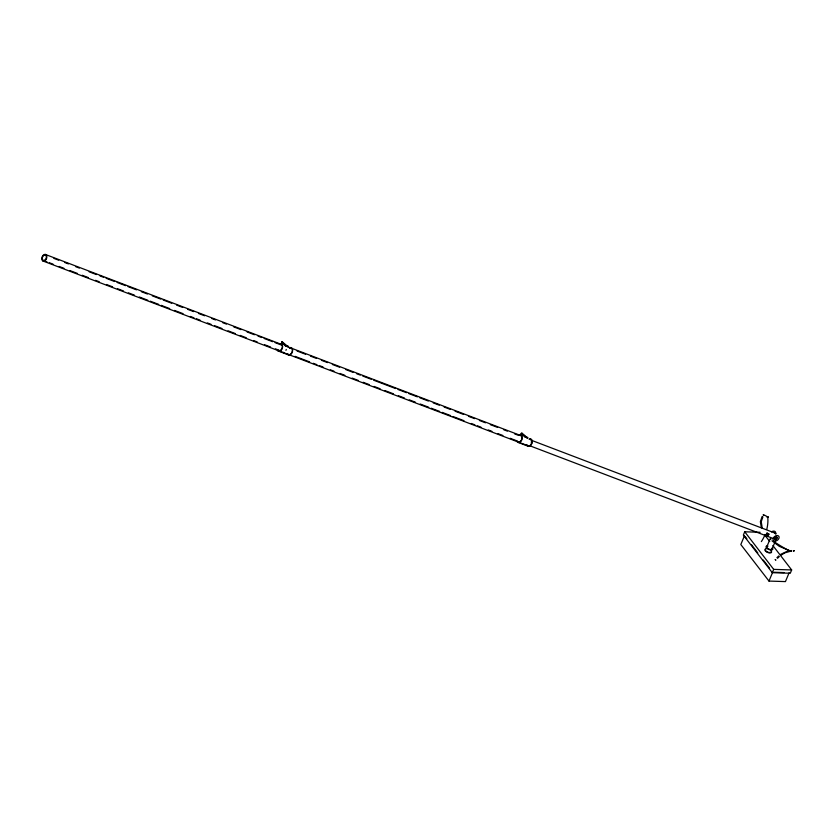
<?xml version="1.0" encoding="UTF-8"?>
<svg xmlns="http://www.w3.org/2000/svg" width="836" height="836" viewBox="0 0 836 836"><rect width="100%" height="100%" fill="white"/><g stroke="black" fill="none" stroke-linecap="round" stroke-linejoin="round"><path stroke-width="1.25" d="M760.133 532.281L744.73 531.79L743.35 535.113L772.307 572.691L790.271 573.256L791.661 569.943L772.872 545.563M744.51 535.677L740.811 544.539L768.974 581.072L785.443 581.595L789.142 572.733M766.8 546.848L770.249 538.583M772.067 548.991L775.526 540.725M772.307 572.691L773.697 569.379L744.73 531.79M768.974 581.072L772.673 572.221M767.03 533.18L766.184 535.197L767.751 535.792L768.921 534.194L767.03 533.18L768.921 534.194M768.597 533.776L767.876 534.956M762.139 516.491L760.373 521.674L761.188 526.795M762.913 516.836L761.23 521.716L762.004 526.523M766.184 535.197L767.354 533.598M791.431 550.506C792.309 553.474 776.654 543.525 774.732 542.083M776.916 557.685L778.713 555.95M777.553 558.27L779.309 556.588M770.865 539.189L770.855 538.76M780.625 554.393L788.578 550.642M781.085 555.135L784.879 552.836L790.584 551.237M285.599 346.083L281.565 342.154L282.286 341.83L287.166 346.031A1.076 0.564 -13.1 0 1 288.075 346.825M281.701 342.718L282.411 342.394L287.291 346.595L287.166 346.031M525.196 437.364L521.162 433.445L521.883 433.111L526.764 437.322A1.076 0.564 -13.1 0 1 527.234 438.357M521.298 433.999L522.009 433.675L526.889 437.876L526.764 437.322M762.233 527.474L761.951 528.059M775.369 536.858L775.714 536.743A1.473 1.003 -37.6 0 1 775.808 538.938L775.463 539.063A1.473 1.003 -37.6 0 1 774.575 538.938M773.697 569.379L791.661 569.943M773.937 572.263L784.074 572.576M791.149 551.321L779.267 546.326L771.962 540.819M45.269 254.405L281.335 344.338M520.933 435.619L285.442 345.916A3.511 2.362 -69.1 0 1 285.912 346.344M53.849 258.366L58.719 260.215M64.79 262.525L68.437 263.915M75.731 266.694L79.378 268.084M89.097 271.784L96.391 274.563M100.038 275.953L103.685 277.343M106.109 278.273L114.616 281.513M117.05 282.432L125.557 285.672M127.992 286.602L136.498 289.841M141.357 291.691L147.439 294.011M152.298 295.86L160.805 299.1M163.239 300.03L171.746 303.269M176.605 305.119L182.676 307.439M187.546 309.289L193.618 311.598M198.477 313.448L204.559 315.768M211.853 318.547L215.5 319.937M222.784 322.717L226.431 324.096M233.725 326.876L241.019 329.656M247.09 331.976L254.384 334.745M258.031 336.135L261.678 337.525M264.113 338.455L272.62 341.694M275.044 342.614L281.126 344.934M297.094 351.036L305.61 354.276M310.469 356.126L316.541 358.445M321.411 360.295L327.482 362.605M332.341 364.465L339.635 367.234M345.717 369.554L353.001 372.333M356.648 373.723L360.295 375.103M362.73 376.033L371.236 379.272M373.671 380.202L395.543 388.531M397.978 389.461L406.484 392.701M408.909 393.631L417.415 396.87M419.85 397.79L428.356 401.029M433.215 402.889L439.297 405.199M444.156 407.048L450.238 409.368M455.097 411.218L463.604 414.457M468.463 416.307L474.545 418.627M479.404 420.477L485.476 422.797M490.345 424.646L497.629 427.426M503.711 429.735L507.358 431.125M514.652 433.905L518.299 435.295M531.236 440.217L775.327 533.201M43.294 260.424L46.931 261.814M49.366 262.744L53.013 264.134M59.095 266.444L63.954 268.304M70.025 270.613L77.32 273.393M82.179 275.243L88.261 277.562M95.555 280.332L99.202 281.722M106.486 284.501L112.567 286.821M117.427 288.671L123.509 290.98M128.368 292.84L134.439 295.15M139.309 296.999L147.815 300.239M150.24 301.169L158.746 304.409M161.181 305.339L169.687 308.578M174.546 310.428L183.053 313.667M190.347 316.447L193.994 317.837M196.429 318.756L200.076 320.146M207.359 322.926L211.006 324.316M214.653 325.706L221.948 328.485M228.029 330.795L235.313 333.574M240.183 335.424L246.254 337.744M253.548 340.524L257.195 341.914M264.489 344.683L270.561 347.003M275.42 348.852L279.067 350.242M295.045 356.345L309.623 361.894M313.27 363.284L316.917 364.674M319.352 365.604L322.999 366.994M330.293 369.773L333.94 371.153M340.012 373.473L344.871 375.322M352.165 378.102L358.247 380.422M363.106 382.271L369.178 384.581M374.047 386.431L380.119 388.75M384.978 390.6L393.484 393.84M398.354 395.689L404.425 398.009M409.285 399.859L415.367 402.179M420.226 404.028L428.732 407.268M431.167 408.198L439.673 411.437M442.098 412.357L450.614 415.596M453.039 416.527L463.98 420.696M471.274 423.476L474.921 424.866M477.346 425.785L480.993 427.175M488.287 429.955L491.934 431.345M498.005 433.654L502.875 435.504M510.159 438.283L516.24 440.603M529.178 445.525L773.269 538.509M42.793 260.926L528.477 445.943M278.127 350.963L288.775 355.018M517.724 442.254L528.373 446.309M761.356 541.603L761.356 541.603A27.254 18.319 -69.1 0 0 765.139 534.382M521.162 433.445L523.117 435.117M281.565 342.154L284.491 344.683M765.044 535.406L769.747 541.498M745.294 536.702L746.861 538.729M751.554 544.821L757.813 552.93M763.289 560.036L769.548 568.156M521.883 433.111L522.009 433.675M282.286 341.83L282.411 342.394M280.76 344.118A3.511 2.362 -69.1 0 1 281.627 349.135A3.511 2.362 -69.1 0 1 277.479 349.573M289.465 348.173A3.511 2.362 -69.1 0 1 292.36 350.378A3.511 2.362 -69.1 0 1 289.517 354.642M288.869 354.652A3.511 2.362 -69.1 0 1 287.824 354.004M289.423 347.839A3.898 2.612 -69.1 0 1 292.433 351.737A3.898 2.612 -69.1 0 1 287.605 354.297M279.423 344.024A3.898 2.612 -69.1 0 1 282.547 345.707A3.898 2.612 -69.1 0 1 280.687 350.618A3.898 2.612 -69.1 0 1 277.228 349.803M531.205 440.624A2.842 1.912 -69.1 0 1 531.403 441.199M531.477 441.857A2.842 1.912 -69.1 0 1 531.205 443.279M286.267 349.458A3.511 2.362 -69.1 0 1 285.943 350.315M283.613 352.416A3.511 2.362 -69.1 0 1 282.965 352.426M519.72 435.41A3.511 2.362 -69.1 0 1 521.445 440.018A3.511 2.362 -69.1 0 1 517.076 440.865M531.414 439.861A3.511 2.362 -69.1 0 1 531.936 441.241M531.936 442.087A3.511 2.362 -69.1 0 1 531.445 443.832M530.985 444.606A3.511 2.362 -69.1 0 1 529.773 445.692M527.892 445.724A3.511 2.362 -69.1 0 1 527.422 445.295M529.731 439.224A3.511 2.362 -69.1 0 1 530.369 439.213M529.031 439.13A3.898 2.612 -69.1 0 1 532.156 440.802A3.898 2.612 -69.1 0 1 530.296 445.713A3.898 2.612 -69.1 0 1 526.837 444.898M519.752 435.044A3.898 2.612 -69.1 0 1 521.664 440.154A3.898 2.612 -69.1 0 1 516.826 441.084M774.836 533.107A2.842 1.912 -69.1 0 1 776.08 533.911M775.756 537.224A2.842 1.912 -69.1 0 1 775.327 537.788M766.811 529.219A27.254 18.319 -69.1 0 0 767.887 518.874L767.73 517.16A4.013 1.233 34.7 0 0 763.644 515.028M771.492 531.874A3.386 2.32 -37.6 0 1 774.805 531.372A3.386 2.32 -37.6 0 1 775.463 533.985M774.512 537.59A1.473 1.003 -37.6 0 1 775.045 537.057M771.994 548.322A2.842 1.327 22.7 0 1 769.245 549.262A2.842 1.327 22.7 0 1 766.999 546.556M767.375 546.368A2.842 1.327 22.7 0 1 767.887 546.274M775.912 537.757A2.842 1.327 22.7 0 1 775.296 537.726M770.625 552.22A2.842 1.327 22.7 0 1 768.012 552.22A2.842 1.327 22.7 0 1 765.64 550.464M772.328 547.883A3.616 1.682 22.7 0 1 770.405 549.942L769.538 549.743A3.616 1.682 22.7 0 1 766.173 547.402A3.616 1.682 22.7 0 1 767.647 545.824M771.095 550.84A3.616 1.682 22.7 0 1 769.172 552.889L768.294 552.69A3.616 1.682 22.7 0 1 765.201 549.074M765.724 548.855A3.616 1.682 22.7 0 1 766.413 548.782M763.268 514.892L763.937 515.363L763.268 514.892M793.322 550.924L794.2 550.809L793.322 550.924M775.233 559.597L775.881 560.162L775.317 559.566M767.323 517.317L768.159 516.92L767.323 517.317M776.017 537.13L775.672 537.255A1.473 1.003 -37.6 0 0 775.766 539.45L776.101 539.324A1.473 1.003 -37.6 0 0 776.017 537.13M776.466 535.636L775.683 535.886A3.386 2.32 -37.6 0 0 773.049 539.419A3.386 2.32 -37.6 0 0 775.954 540.965A3.386 2.32 -37.6 0 0 779.089 537.705L779.089 537.025A3.386 2.32 -37.6 0 0 776.466 535.636M45.343 259.714A2.842 1.912 -69.1 0 0 45.343 255.116A2.842 1.912 -69.1 0 0 42.26 258.491A2.842 1.912 -69.1 0 0 45.343 259.714M45.311 260.435A3.511 2.362 -69.1 0 0 45.844 254.625A3.511 2.362 -69.1 0 0 41.8 258.261A3.511 2.362 -69.1 0 0 45.311 260.435"/></g></svg>
